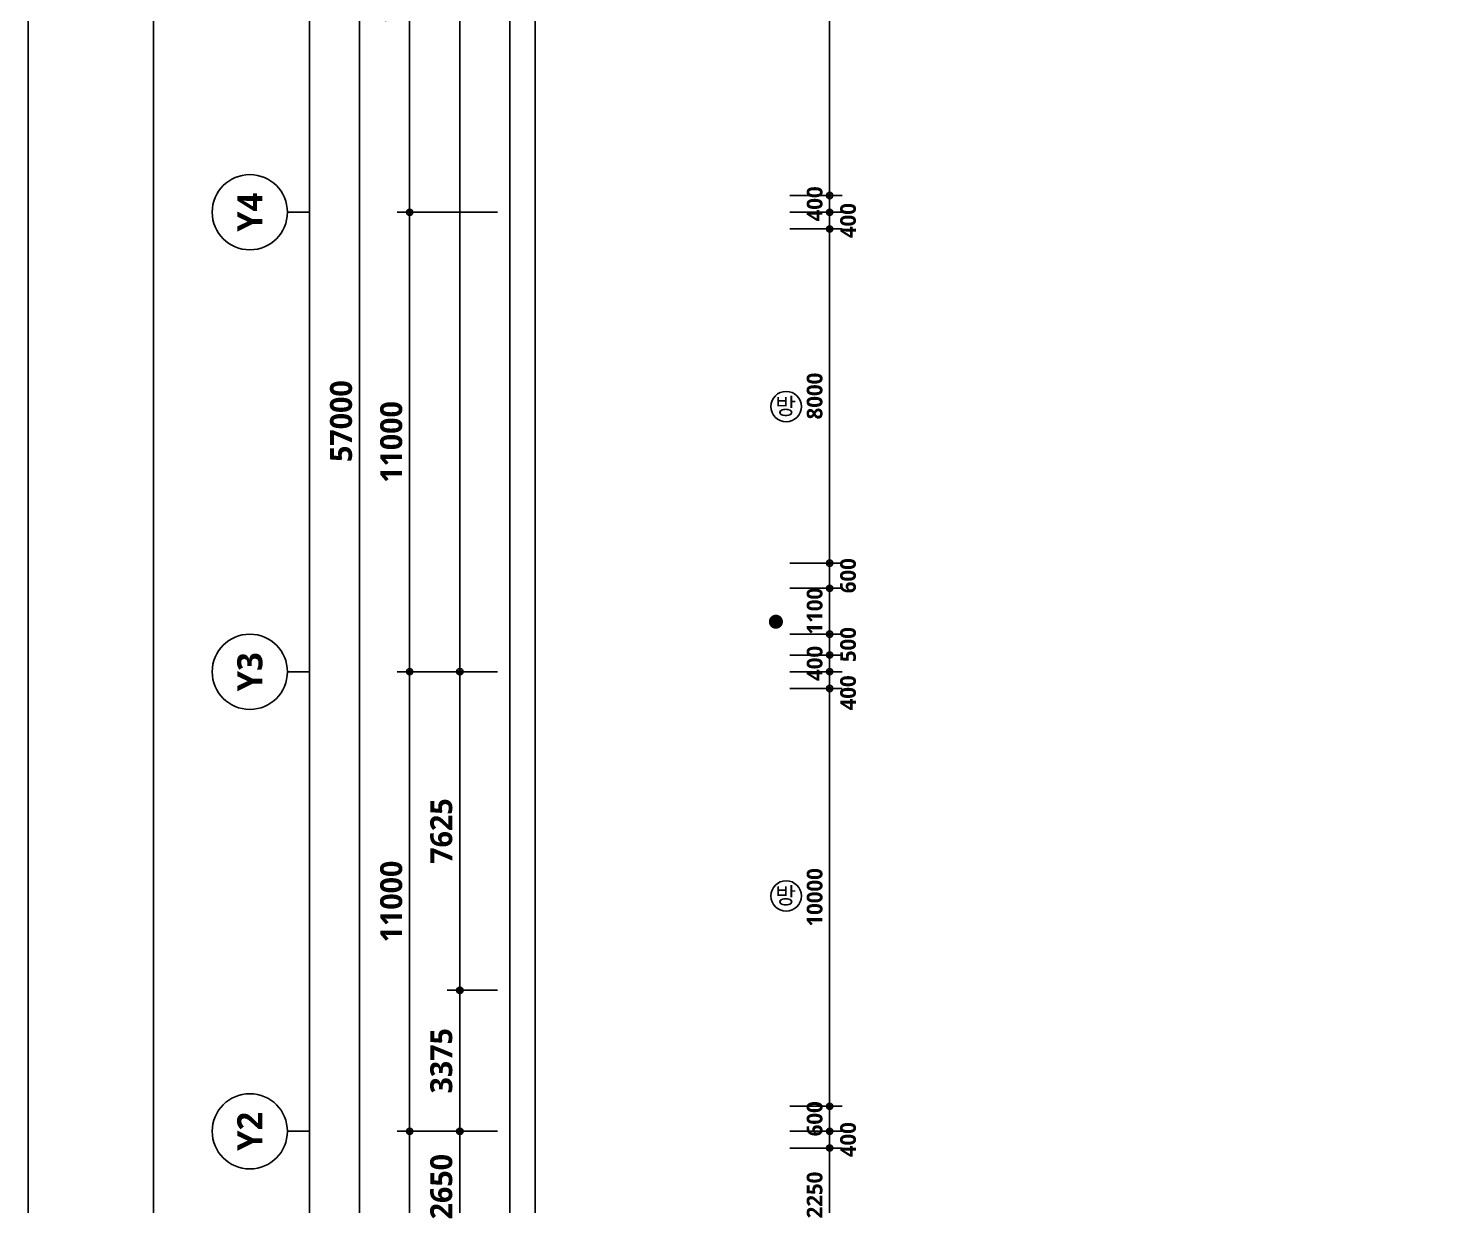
# Model space of a CAD drawing. Header units: millimetres. Extents: x -63924 to 190228206, y 0 to 456875599.
# Drawn here: x 89100 to 122789, y 673066 to 701257 of the extents above; entities that cross this region are included whole.
import ezdxf
from ezdxf.enums import TextEntityAlignment as Align

# ---------------------------------------------------------------- set-up
doc = ezdxf.new("R2010")
doc.units = ezdxf.units.MM
doc.header["$LTSCALE"] = 150
doc.header["$MEASUREMENT"] = 0
doc.header["$PDSIZE"] = -10
doc.layers.get('0').update_dxf_attribs({"linetype": 'CONTINUOUS'})
doc.layers.get('Defpoints').update_dxf_attribs({"color": 153, "linetype": 'CONTINUOUS'})
for name, color, linetype in [('A-ANNO-DIM', 4, 'CONTINUOUS'), ('A-ANNO-SYMB', 7, 'CONTINUOUS'), ('A-ANNO-TEXT1', 7, 'CONTINUOUS'), ('A-ANNO-TITL', 7, 'CONTINUOUS'), ('A-FLOR-MARK-ARCH', 1, 'CONTINUOUS'), ('A-ST-AXIS-BUB', 7, 'CONTINUOUS'), ('A-ST-AXIS-DIM', 7, 'CONTINUOUS')]:
    doc.layers.add(name, color=color, linetype=linetype)
for name, color, linetype, plot in [('Defpoint', 161, 'CONTINUOUS', False), ('G(그리드1)', 185, 'CONTINUOUS', False), ('G(그리드2)', 235, 'CONTINUOUS', False)]:
    doc.layers.add(name, color=color, linetype=linetype, plot=plot)
doc.styles.add('2020음성 1차', font='')
doc.styles.add('SH_대대리576', font='')
doc.styles.get('2020음성 1차').set_extended_font_data('NanumGothic', bold=True)
doc.styles.get('SH_대대리576').set_extended_font_data('NanumGothic', bold=True)
doc.dimstyles.new('SHP 300', dxfattribs={"dimscale": 150, "dimtxt": 3.5, "dimasz": 1, "dimexe": 2, "dimexo": 2, "dimgap": 1, "dimtad": 1, "dimdec": 0, "dimzin": 0, "dimdsep": 46, "dimtxsty": 'SH_대대리576', "dimblk": 'DIMDOT', "dimcen": 0.09, "dimclrt": 3, "dimadec": 0, "dimazin": 1, "dimtfac": 1, "dimtdec": 0, "dimtix": 1, "dimtmove": 2, "dimatfit": 0, "dimldrblk": 'DIMDOT', "dimfxl": 1, "dimtolj": 1, "dimtzin": 0, "dimarcsym": 0})
doc.dimstyles.new('SHP300내부', dxfattribs={"dimscale": 150, "dimtxt": 2.5, "dimasz": 1, "dimexe": 2, "dimexo": 2, "dimgap": 1, "dimtad": 1, "dimdec": 0, "dimzin": 0, "dimdsep": 46, "dimtxsty": 'SH_대대리576', "dimblk": 'DIMDOT', "dimcen": 0.09, "dimclrd": 256, "dimclre": 256, "dimclrt": 3, "dimadec": 0, "dimazin": 1, "dimtfac": 1, "dimtdec": 0, "dimtix": 1, "dimtmove": 2, "dimatfit": 0, "dimldrblk": 'DIMDOT', "dimfxl": 1, "dimtolj": 1, "dimtzin": 0, "dimlwd": -1, "dimlwe": -1, "dimarcsym": 0})

# ---------------------------------------------------------------- blocks, each defined once
blk = doc.blocks.new('A-ST-AXIS-BUB-1')
at = {"layer": 'A-ST-AXIS-BUB'}
blk.add_line((0, 350), (0, 0), dxfattribs=at)
blk.add_circle((0, 950), 600, dxfattribs=at)
blk = doc.blocks.new('DIMDOT')
at = {"color": 0}
blk.add_line((-2, 0), (2, 0), dxfattribs=at)
for radius in [0.5, 0.25]:
    blk.add_circle((0, 0), radius, dxfattribs=at)
blk = doc.blocks.new('*D130')
at = {"layer": 'A-ST-AXIS-DIM', "color": 0, "lineweight": -2, "transparency": 16777216}
for p, q in [((100330, 674850), (97930, 674850)), ((98230, 674700), (98230, 663500)), ((100330, 663350), (97930, 663350))]:
    blk.add_line(p, q, dxfattribs=at)
at = {"layer": 'Defpoints', "color": 0, "transparency": 16777216}
for p in [(100630, 674850), (98230, 663350), (100630, 663350)]:
    blk.add_point(p, dxfattribs=at)
at = {"layer": 'A-ST-AXIS-DIM', "color": 0, "linetype": 'ByBlock', "lineweight": -2, "transparency": 16777216, "xscale": 150, "yscale": 150, "zscale": 150}
for p, rotation in [((98230, 674850), 90), ((98230, 663350), 270)]:
    blk.add_blockref('DIMDOT', p, dxfattribs=dict(at, rotation=rotation))
at = {"layer": 'A-ST-AXIS-DIM', "color": 3, "transparency": 16777216, "insert": (97791, 669100), "char_height": 525, "attachment_point": 5, "rotation": 90, "style": 'SH_대대리576'}
blk.add_mtext('\\A1;11500', dxfattribs=at)
blk = doc.blocks.new('*D131')
at = {"layer": 'A-ST-AXIS-DIM', "color": 0, "lineweight": -2, "transparency": 16777216}
for p, q in [((100330, 685850), (97930, 685850)), ((98230, 675000), (98230, 685700)), ((100330, 674850), (97930, 674850))]:
    blk.add_line(p, q, dxfattribs=at)
at = {"layer": 'Defpoints', "color": 0, "transparency": 16777216}
for p in [(98230, 685850), (100630, 685850), (100630, 674850)]:
    blk.add_point(p, dxfattribs=at)
at = {"layer": 'A-ST-AXIS-DIM', "color": 0, "linetype": 'ByBlock', "lineweight": -2, "transparency": 16777216, "xscale": 150, "yscale": 150, "zscale": 150}
for p, rotation in [((98230, 685850), 90), ((98230, 674850), 270)]:
    blk.add_blockref('DIMDOT', p, dxfattribs=dict(at, rotation=rotation))
at = {"layer": 'A-ST-AXIS-DIM', "color": 3, "transparency": 16777216, "insert": (97792, 680350), "char_height": 525, "attachment_point": 5, "rotation": 90, "style": 'SH_대대리576'}
blk.add_mtext('\\A1;11000', dxfattribs=at)
blk = doc.blocks.new('*D132')
at = {"layer": 'A-ST-AXIS-DIM', "color": 0, "lineweight": -2, "transparency": 16777216}
for p, q in [((100330, 696850), (97930, 696850)), ((98230, 696700), (98230, 686000)), ((100330, 685850), (97930, 685850))]:
    blk.add_line(p, q, dxfattribs=at)
at = {"layer": 'Defpoints', "color": 0, "transparency": 16777216}
for p in [(100630, 696850), (98230, 685850), (100630, 685850)]:
    blk.add_point(p, dxfattribs=at)
at = {"layer": 'A-ST-AXIS-DIM', "color": 0, "linetype": 'ByBlock', "lineweight": -2, "transparency": 16777216, "xscale": 150, "yscale": 150, "zscale": 150}
for p, rotation in [((98230, 696850), 90), ((98230, 685850), 270)]:
    blk.add_blockref('DIMDOT', p, dxfattribs=dict(at, rotation=rotation))
at = {"layer": 'A-ST-AXIS-DIM', "color": 3, "transparency": 16777216, "insert": (97792, 691350), "char_height": 525, "attachment_point": 5, "rotation": 90, "style": 'SH_대대리576'}
blk.add_mtext('\\A1;11000', dxfattribs=at)
blk = doc.blocks.new('*D133')
at = {"layer": 'A-ST-AXIS-DIM', "color": 0, "lineweight": -2, "transparency": 16777216}
for p, q in [((100330, 707850), (97930, 707850)), ((98230, 697000), (98230, 707700)), ((100330, 696850), (97930, 696850))]:
    blk.add_line(p, q, dxfattribs=at)
at = {"layer": 'Defpoints', "color": 0, "transparency": 16777216}
for p in [(98230, 707850), (100630, 707850), (100630, 696850)]:
    blk.add_point(p, dxfattribs=at)
at = {"layer": 'A-ST-AXIS-DIM', "color": 0, "linetype": 'ByBlock', "lineweight": -2, "transparency": 16777216, "xscale": 150, "yscale": 150, "zscale": 150}
for p, rotation in [((98230, 707850), 90), ((98230, 696850), 270)]:
    blk.add_blockref('DIMDOT', p, dxfattribs=dict(at, rotation=rotation))
at = {"layer": 'A-ST-AXIS-DIM', "color": 3, "transparency": 16777216, "insert": (97792, 702350), "char_height": 525, "attachment_point": 5, "rotation": 90, "style": 'SH_대대리576'}
blk.add_mtext('\\A1;11000', dxfattribs=at)
blk = doc.blocks.new('*D135')
at = {"layer": 'A-ST-AXIS-DIM', "color": 0, "lineweight": -2, "transparency": 16777216}
for p, q in [((100330, 720350), (96730, 720350)), ((97030, 720200), (97030, 663500)), ((100330, 663350), (96730, 663350))]:
    blk.add_line(p, q, dxfattribs=at)
at = {"layer": 'Defpoints', "color": 0, "transparency": 16777216}
for p in [(100630, 720350), (97030, 663350), (100630, 663350)]:
    blk.add_point(p, dxfattribs=at)
at = {"layer": 'A-ST-AXIS-DIM', "color": 0, "linetype": 'ByBlock', "lineweight": -2, "transparency": 16777216, "xscale": 150, "yscale": 150, "zscale": 150}
for p, rotation in [((97030, 720350), 90), ((97030, 663350), 270)]:
    blk.add_blockref('DIMDOT', p, dxfattribs=dict(at, rotation=rotation))
at = {"layer": 'A-ST-AXIS-DIM', "color": 3, "transparency": 16777216, "insert": (96591, 691850), "char_height": 525, "attachment_point": 5, "rotation": 90, "style": 'SH_대대리576'}
blk.add_mtext('\\A1;57000', dxfattribs=at)
blk = doc.blocks.new('*D1436')
at = {"layer": 'A-ST-AXIS-DIM', "color": 0, "lineweight": -2, "transparency": 16777216}
for p, q in [((100330, 674850), (99130, 674850)), ((99430, 672350), (99430, 674700)), ((100330, 672200), (99130, 672200))]:
    blk.add_line(p, q, dxfattribs=at)
at = {"layer": 'Defpoints', "color": 0, "transparency": 16777216}
for p in [(99430, 674850), (100630, 674850), (100630, 672200)]:
    blk.add_point(p, dxfattribs=at)
at = {"layer": 'A-ST-AXIS-DIM', "color": 0, "linetype": 'ByBlock', "lineweight": -2, "transparency": 16777216, "xscale": 150, "yscale": 150, "zscale": 150}
for p, rotation in [((99430, 674850), 90), ((99430, 672200), 270)]:
    blk.add_blockref('DIMDOT', p, dxfattribs=dict(at, rotation=rotation))
at = {"layer": 'A-ST-AXIS-DIM', "color": 3, "transparency": 16777216, "insert": (98990, 673525), "char_height": 525, "attachment_point": 5, "rotation": 90, "style": 'SH_대대리576'}
blk.add_mtext('\\A1;2650', dxfattribs=at)
blk = doc.blocks.new('*D1440')
at = {"layer": 'A-ANNO-DIM', "transparency": 16777216}
for p, q in [((107330, 674450), (108580, 674450)), ((108280, 672350), (108280, 674300)), ((107330, 672200), (108580, 672200))]:
    blk.add_line(p, q, dxfattribs=at)
at = {"layer": 'Defpoints', "color": 0, "transparency": 16777216}
for p in [(107030, 674450), (108280, 674450), (107030, 672200)]:
    blk.add_point(p, dxfattribs=at)
at = {"layer": 'A-ANNO-DIM', "linetype": 'ByBlock', "transparency": 16777216, "xscale": 150, "yscale": 150, "zscale": 150}
for p, rotation in [((108280, 674450), 90), ((108280, 672200), 270)]:
    blk.add_blockref('DIMDOT', p, dxfattribs=dict(at, rotation=rotation))
at = {"layer": 'A-ANNO-DIM', "color": 3, "transparency": 16777216, "insert": (107923, 673325), "char_height": 375, "attachment_point": 5, "rotation": 90, "style": 'SH_대대리576'}
blk.add_mtext('\\A1;2250', dxfattribs=at)
blk = doc.blocks.new('*D1480')
at = {"layer": 'A-ST-AXIS-DIM', "color": 0, "lineweight": -2, "transparency": 16777216}
for p, q in [((100330, 678225), (99130, 678225)), ((99430, 675000), (99430, 678075)), ((100330, 674850), (99130, 674850))]:
    blk.add_line(p, q, dxfattribs=at)
at = {"layer": 'Defpoints', "color": 0, "transparency": 16777216}
for p in [(99430, 678225), (100630, 678225), (100630, 674850)]:
    blk.add_point(p, dxfattribs=at)
at = {"layer": 'A-ST-AXIS-DIM', "color": 0, "linetype": 'ByBlock', "lineweight": -2, "transparency": 16777216, "xscale": 150, "yscale": 150, "zscale": 150}
for p, rotation in [((99430, 678225), 90), ((99430, 674850), 270)]:
    blk.add_blockref('DIMDOT', p, dxfattribs=dict(at, rotation=rotation))
at = {"layer": 'A-ST-AXIS-DIM', "color": 3, "transparency": 16777216, "insert": (98990, 676537), "char_height": 525, "attachment_point": 5, "rotation": 90, "style": 'SH_대대리576'}
blk.add_mtext('\\A1;3375', dxfattribs=at)
blk = doc.blocks.new('*D1481')
at = {"layer": 'A-ST-AXIS-DIM', "color": 0, "lineweight": -2, "transparency": 16777216}
for p, q in [((100330, 685850), (99130, 685850)), ((99430, 685700), (99430, 678375)), ((100330, 678225), (99130, 678225))]:
    blk.add_line(p, q, dxfattribs=at)
at = {"layer": 'Defpoints', "color": 0, "transparency": 16777216}
for p in [(100630, 685850), (99430, 678225), (100630, 678225)]:
    blk.add_point(p, dxfattribs=at)
at = {"layer": 'A-ST-AXIS-DIM', "color": 0, "linetype": 'ByBlock', "lineweight": -2, "transparency": 16777216, "xscale": 150, "yscale": 150, "zscale": 150}
for p, rotation in [((99430, 685850), 90), ((99430, 678225), 270)]:
    blk.add_blockref('DIMDOT', p, dxfattribs=dict(at, rotation=rotation))
at = {"layer": 'A-ST-AXIS-DIM', "color": 3, "transparency": 16777216, "insert": (98990, 682037), "char_height": 525, "attachment_point": 5, "rotation": 90, "style": 'SH_대대리576'}
blk.add_mtext('\\A1;7625', dxfattribs=at)
blk = doc.blocks.new('방화스크린 TEXT100')
at = {"layer": 'A-ANNO-SYMB'}
blk.add_circle((0, 0), 243, dxfattribs=at)
at = {"layer": 'A-ANNO-TITL', "style": '2020음성 1차'}
blk.add_text('방', height=267, dxfattribs=at).set_placement((-7, 7), align=Align.MIDDLE_CENTER)
blk = doc.blocks.new('*D2239')
at = {"layer": 'A-ANNO-DIM', "transparency": 16777216}
for p, q in [((108280, 675000), (108280, 675150)), ((107330, 674850), (108580, 674850)), ((108280, 674850), (108280, 674450)), ((107330, 674450), (108580, 674450)), ((108280, 674300), (108280, 674150))]:
    blk.add_line(p, q, dxfattribs=at)
at = {"layer": 'Defpoints', "color": 0, "transparency": 16777216}
for p in [(107030, 674850), (107030, 674450), (108280, 674450)]:
    blk.add_point(p, dxfattribs=at)
at = {"layer": 'A-ANNO-DIM', "linetype": 'ByBlock', "transparency": 16777216, "xscale": 150, "yscale": 150, "zscale": 150}
for p, rotation in [((108280, 674850), 270), ((108280, 674450), 90)]:
    blk.add_blockref('DIMDOT', p, dxfattribs=dict(at, rotation=rotation))
at = {"layer": 'A-ANNO-DIM', "color": 3, "transparency": 16777216, "insert": (108724, 674650), "char_height": 375, "attachment_point": 5, "rotation": 90, "style": 'SH_대대리576'}
blk.add_mtext('\\A1;400', dxfattribs=at)
blk = doc.blocks.new('*D2240')
at = {"layer": 'A-ANNO-DIM', "transparency": 16777216}
for p, q in [((108280, 675600), (108280, 675750)), ((107330, 675450), (108580, 675450)), ((108280, 674850), (108280, 675450)), ((107330, 674850), (108580, 674850)), ((108280, 674700), (108280, 674550))]:
    blk.add_line(p, q, dxfattribs=at)
at = {"layer": 'Defpoints', "color": 0, "transparency": 16777216}
for p in [(107030, 675450), (108280, 675450), (107030, 674850)]:
    blk.add_point(p, dxfattribs=at)
at = {"layer": 'A-ANNO-DIM', "linetype": 'ByBlock', "transparency": 16777216, "xscale": 150, "yscale": 150, "zscale": 150}
for p, rotation in [((108280, 675450), 270), ((108280, 674850), 90)]:
    blk.add_blockref('DIMDOT', p, dxfattribs=dict(at, rotation=rotation))
at = {"layer": 'A-ANNO-DIM', "color": 3, "transparency": 16777216, "insert": (107923, 675150), "char_height": 375, "attachment_point": 5, "rotation": 90, "style": 'SH_대대리576'}
blk.add_mtext('\\A1;600', dxfattribs=at)
blk = doc.blocks.new('*D2241')
at = {"layer": 'A-ANNO-DIM', "transparency": 16777216}
for p, q in [((107330, 685450), (108580, 685450)), ((108280, 685300), (108280, 675600)), ((107330, 675450), (108580, 675450))]:
    blk.add_line(p, q, dxfattribs=at)
at = {"layer": 'Defpoints', "color": 0, "transparency": 16777216}
for p in [(107030, 685450), (107030, 675450), (108280, 675450)]:
    blk.add_point(p, dxfattribs=at)
at = {"layer": 'A-ANNO-DIM', "linetype": 'ByBlock', "transparency": 16777216, "xscale": 150, "yscale": 150, "zscale": 150}
for p, rotation in [((108280, 685450), 90), ((108280, 675450), 270)]:
    blk.add_blockref('DIMDOT', p, dxfattribs=dict(at, rotation=rotation))
at = {"layer": 'A-ANNO-DIM', "color": 3, "transparency": 16777216, "insert": (107924, 680450), "char_height": 375, "attachment_point": 5, "rotation": 90, "style": 'SH_대대리576'}
blk.add_mtext('\\A1;10000', dxfattribs=at)
blk = doc.blocks.new('*D2242')
at = {"layer": 'A-ANNO-DIM', "transparency": 16777216}
for p, q in [((108280, 686000), (108280, 686150)), ((107330, 685850), (108580, 685850)), ((108280, 685450), (108280, 685850)), ((107330, 685450), (108580, 685450)), ((108280, 685300), (108280, 685150))]:
    blk.add_line(p, q, dxfattribs=at)
at = {"layer": 'Defpoints', "color": 0, "transparency": 16777216}
for p in [(107030, 685850), (108280, 685850), (107030, 685450)]:
    blk.add_point(p, dxfattribs=at)
at = {"layer": 'A-ANNO-DIM', "linetype": 'ByBlock', "transparency": 16777216, "xscale": 150, "yscale": 150, "zscale": 150}
for p, rotation in [((108280, 685850), 270), ((108280, 685450), 90)]:
    blk.add_blockref('DIMDOT', p, dxfattribs=dict(at, rotation=rotation))
at = {"layer": 'A-ANNO-DIM', "color": 3, "transparency": 16777216, "insert": (108724, 685345), "char_height": 375, "attachment_point": 5, "rotation": 90, "style": 'SH_대대리576'}
blk.add_mtext('\\A1;400', dxfattribs=at)
blk = doc.blocks.new('*D2243')
at = {"layer": 'A-ANNO-DIM', "transparency": 16777216}
for p, q in [((107330, 686250), (108580, 686250)), ((108280, 686400), (108280, 686550)), ((108280, 686250), (108280, 685850)), ((107330, 685850), (108580, 685850)), ((108280, 685700), (108280, 685550))]:
    blk.add_line(p, q, dxfattribs=at)
at = {"layer": 'Defpoints', "color": 0, "transparency": 16777216}
for p in [(107030, 686250), (107030, 685850), (108280, 685850)]:
    blk.add_point(p, dxfattribs=at)
at = {"layer": 'A-ANNO-DIM', "linetype": 'ByBlock', "transparency": 16777216, "xscale": 150, "yscale": 150, "zscale": 150}
for p, rotation in [((108280, 686250), 270), ((108280, 685850), 90)]:
    blk.add_blockref('DIMDOT', p, dxfattribs=dict(at, rotation=rotation))
at = {"layer": 'A-ANNO-DIM', "color": 3, "transparency": 16777216, "insert": (107924, 686050), "char_height": 375, "attachment_point": 5, "rotation": 90, "style": 'SH_대대리576'}
blk.add_mtext('\\A1;400', dxfattribs=at)
blk = doc.blocks.new('*D2244')
at = {"layer": 'A-ANNO-DIM', "transparency": 16777216}
for p, q in [((108280, 686900), (108280, 687050)), ((107330, 686750), (108580, 686750)), ((108280, 686250), (108280, 686750)), ((107330, 686250), (108580, 686250)), ((108280, 686100), (108280, 685950))]:
    blk.add_line(p, q, dxfattribs=at)
at = {"layer": 'Defpoints', "color": 0, "transparency": 16777216}
for p in [(107030, 686750), (108280, 686750), (107030, 686250)]:
    blk.add_point(p, dxfattribs=at)
at = {"layer": 'A-ANNO-DIM', "linetype": 'ByBlock', "transparency": 16777216, "xscale": 150, "yscale": 150, "zscale": 150}
for p, rotation in [((108280, 686750), 270), ((108280, 686250), 90)]:
    blk.add_blockref('DIMDOT', p, dxfattribs=dict(at, rotation=rotation))
at = {"layer": 'A-ANNO-DIM', "color": 3, "transparency": 16777216, "insert": (108724, 686500), "char_height": 375, "attachment_point": 5, "rotation": 90, "style": 'SH_대대리576'}
blk.add_mtext('\\A1;500', dxfattribs=at)
blk = doc.blocks.new('*D2245')
at = {"layer": 'A-ANNO-DIM', "transparency": 16777216}
for p, q in [((108280, 688000), (108280, 688150)), ((107330, 687850), (108580, 687850)), ((108280, 687850), (108280, 686750)), ((107330, 686750), (108580, 686750)), ((108280, 686600), (108280, 686450))]:
    blk.add_line(p, q, dxfattribs=at)
at = {"layer": 'Defpoints', "color": 0, "transparency": 16777216}
for p in [(107030, 687850), (107030, 686750), (108280, 686750)]:
    blk.add_point(p, dxfattribs=at)
at = {"layer": 'A-ANNO-DIM', "linetype": 'ByBlock', "transparency": 16777216, "xscale": 150, "yscale": 150, "zscale": 150}
for p, rotation in [((108280, 687850), 270), ((108280, 686750), 90)]:
    blk.add_blockref('DIMDOT', p, dxfattribs=dict(at, rotation=rotation))
at = {"layer": 'A-ANNO-DIM', "color": 3, "transparency": 16777216, "insert": (107924, 687300), "char_height": 375, "attachment_point": 5, "rotation": 90, "style": 'SH_대대리576'}
blk.add_mtext('\\A1;1100', dxfattribs=at)
blk = doc.blocks.new('*D2246')
at = {"layer": 'A-ANNO-DIM', "transparency": 16777216}
for p, q in [((107330, 688450), (108580, 688450)), ((108280, 688000), (108280, 688300)), ((107330, 687850), (108580, 687850))]:
    blk.add_line(p, q, dxfattribs=at)
at = {"layer": 'Defpoints', "color": 0, "transparency": 16777216}
for p in [(107030, 688450), (108280, 688450), (107030, 687850)]:
    blk.add_point(p, dxfattribs=at)
at = {"layer": 'A-ANNO-DIM', "linetype": 'ByBlock', "transparency": 16777216, "xscale": 150, "yscale": 150, "zscale": 150}
for p, rotation in [((108280, 688450), 90), ((108280, 687850), 270)]:
    blk.add_blockref('DIMDOT', p, dxfattribs=dict(at, rotation=rotation))
at = {"layer": 'A-ANNO-DIM', "color": 3, "transparency": 16777216, "insert": (108723, 688150), "char_height": 375, "attachment_point": 5, "rotation": 90, "style": 'SH_대대리576'}
blk.add_mtext('\\A1;600', dxfattribs=at)
blk = doc.blocks.new('*D2247')
at = {"layer": 'A-ANNO-DIM', "transparency": 16777216}
for p, q in [((107330, 696450), (108580, 696450)), ((108280, 696300), (108280, 688600)), ((107330, 688450), (108580, 688450))]:
    blk.add_line(p, q, dxfattribs=at)
at = {"layer": 'Defpoints', "color": 0, "transparency": 16777216}
for p in [(107030, 696450), (107030, 688450), (108280, 688450)]:
    blk.add_point(p, dxfattribs=at)
at = {"layer": 'A-ANNO-DIM', "linetype": 'ByBlock', "transparency": 16777216, "xscale": 150, "yscale": 150, "zscale": 150}
for p, rotation in [((108280, 696450), 90), ((108280, 688450), 270)]:
    blk.add_blockref('DIMDOT', p, dxfattribs=dict(at, rotation=rotation))
at = {"layer": 'A-ANNO-DIM', "color": 3, "transparency": 16777216, "insert": (107923, 692450), "char_height": 375, "attachment_point": 5, "rotation": 90, "style": 'SH_대대리576'}
blk.add_mtext('\\A1;8000', dxfattribs=at)
blk = doc.blocks.new('*D2248')
at = {"layer": 'A-ANNO-DIM', "transparency": 16777216}
for p, q in [((108280, 697000), (108280, 697150)), ((107330, 696850), (108580, 696850)), ((108280, 696450), (108280, 696850)), ((107330, 696450), (108580, 696450)), ((108280, 696300), (108280, 696150))]:
    blk.add_line(p, q, dxfattribs=at)
at = {"layer": 'Defpoints', "color": 0, "transparency": 16777216}
for p in [(107030, 696850), (108280, 696850), (107030, 696450)]:
    blk.add_point(p, dxfattribs=at)
at = {"layer": 'A-ANNO-DIM', "linetype": 'ByBlock', "transparency": 16777216, "xscale": 150, "yscale": 150, "zscale": 150}
for p, rotation in [((108280, 696850), 270), ((108280, 696450), 90)]:
    blk.add_blockref('DIMDOT', p, dxfattribs=dict(at, rotation=rotation))
at = {"layer": 'A-ANNO-DIM', "color": 3, "transparency": 16777216, "insert": (108724, 696650), "char_height": 375, "attachment_point": 5, "rotation": 90, "style": 'SH_대대리576'}
blk.add_mtext('\\A1;400', dxfattribs=at)
blk = doc.blocks.new('*D2249')
at = {"layer": 'A-ANNO-DIM', "transparency": 16777216}
for p, q in [((108280, 697400), (108280, 697550)), ((107330, 697250), (108580, 697250)), ((108280, 697250), (108280, 696850)), ((107330, 696850), (108580, 696850)), ((108280, 696700), (108280, 696550))]:
    blk.add_line(p, q, dxfattribs=at)
at = {"layer": 'Defpoints', "color": 0, "transparency": 16777216}
for p in [(107030, 697250), (107030, 696850), (108280, 696850)]:
    blk.add_point(p, dxfattribs=at)
at = {"layer": 'A-ANNO-DIM', "linetype": 'ByBlock', "transparency": 16777216, "xscale": 150, "yscale": 150, "zscale": 150}
for p, rotation in [((108280, 697250), 270), ((108280, 696850), 90)]:
    blk.add_blockref('DIMDOT', p, dxfattribs=dict(at, rotation=rotation))
at = {"layer": 'A-ANNO-DIM', "color": 3, "transparency": 16777216, "insert": (107924, 697050), "char_height": 375, "attachment_point": 5, "rotation": 90, "style": 'SH_대대리576'}
blk.add_mtext('\\A1;400', dxfattribs=at)
blk = doc.blocks.new('*D2250')
at = {"layer": 'A-ANNO-DIM', "transparency": 16777216}
for p, q in [((107330, 707450), (108580, 707450)), ((108280, 697400), (108280, 707300)), ((107330, 697250), (108580, 697250))]:
    blk.add_line(p, q, dxfattribs=at)
at = {"layer": 'Defpoints', "color": 0, "transparency": 16777216}
for p in [(107030, 707450), (108280, 707450), (107030, 697250)]:
    blk.add_point(p, dxfattribs=at)
at = {"layer": 'A-ANNO-DIM', "linetype": 'ByBlock', "transparency": 16777216, "xscale": 150, "yscale": 150, "zscale": 150}
for p, rotation in [((108280, 707450), 90), ((108280, 697250), 270)]:
    blk.add_blockref('DIMDOT', p, dxfattribs=dict(at, rotation=rotation))
at = {"layer": 'A-ANNO-DIM', "color": 3, "transparency": 16777216, "insert": (107924, 702350), "char_height": 375, "attachment_point": 5, "rotation": 90, "style": 'SH_대대리576'}
blk.add_mtext('\\A1;10200', dxfattribs=at)

msp = doc.modelspace()

# ---------------------------------------------------------------- linework, layer by layer
at = {"layer": 'A-FLOR-MARK-ARCH', "const_width": 168.8}
msp.add_lwpolyline([(106910.6, 687048.2, 1), (107079.4, 687048.2, 1)], format="xyb", close=True, dxfattribs=at)
at = {"layer": 'Defpoint'}
for points in [[(89100, 630000), (178200, 630000), (178200, 756000), (89100, 756000)], [(92100, 753000), (175200, 753000), (175200, 646500), (92100, 646500)]]:
    msp.add_lwpolyline(points, close=True, dxfattribs=at)
at = {"layer": 'G(그리드1)'}
for points in [[(174030, 648550), (95830, 648550), (95830, 749950), (174030, 749950)], [(172830, 650750), (97030, 650750), (97030, 748750), (172830, 748750)], [(171630, 651950), (98230, 651950), (98230, 747550), (171630, 747550)], [(170430, 653150), (99430, 653150), (99430, 746350), (170430, 746350)], [(169230, 656150), (100630, 656150), (100630, 743350), (169230, 743350)]]:
    msp.add_lwpolyline(points, close=True, dxfattribs=at)
at = {"layer": 'G(그리드2)'}
msp.add_lwpolyline([(168630, 656750), (101230, 656750), (101230, 742750), (168630, 742750)], close=True, dxfattribs=at)

# ---------------------------------------------------------------- block references
at = {"xscale": 1.5, "yscale": 1.5, "zscale": 1.5}
for p in [(107240, 692197.9), (107240, 680483.6)]:
    msp.add_blockref('방화스크린 TEXT100', p, dxfattribs=at)
at = {"layer": 'A-ST-AXIS-BUB', "xscale": 1.5, "yscale": 1.5, "zscale": 1.5, "rotation": 90}
for p in [(95830, 696850), (95830, 685850), (95830, 674850)]:
    msp.add_blockref('A-ST-AXIS-BUB-1', p, dxfattribs=at)

# ---------------------------------------------------------------- texts
at = {"layer": 'A-ANNO-TEXT1', "style": 'SH_대대리576'}
for s, p in [('Y4', (94405, 696850)), ('Y3', (94405, 685850)), ('Y2', (94405, 674850))]:
    msp.add_text(s, height=600, rotation=90, dxfattribs=at).set_placement(p, align=Align.MIDDLE_CENTER)

# ---------------------------------------------------------------- dimensions: what is measured, and where the dimension line sits
at = {"layer": 'A-ANNO-DIM'}
for base, p1, p2, angle, picture, middle in [((108280, 707450), (107030, 697250), (107030, 707450), 270, '*D2250', (107923.9, 702350)), ((108280, 696850), (107030, 697250), (107030, 696850), 90, '*D2249', (107924.4, 697050)), ((108280, 688450), (107030, 696450), (107030, 688450), 90, '*D2247', (107923.1, 692450)), ((108280, 686750), (107030, 687850), (107030, 686750), 90, '*D2245', (107924.4, 687300)), ((108280, 685850), (107030, 686250), (107030, 685850), 90, '*D2243', (107924.4, 686050)), ((108280, 675450), (107030, 685450), (107030, 675450), 90, '*D2241', (107924.4, 680450)), ((108280, 675450), (107030, 674850), (107030, 675450), 270, '*D2240', (107923.1, 675150)), ((108280, 674450), (107030, 672200), (107030, 674450), 270, '*D1440', (107923.3, 673325))]:
    dim = msp.add_linear_dim(base=base, p1=p1, p2=p2, angle=angle, dimstyle='SHP300내부', dxfattribs=at)
    dim.commit()
    dim.dimension.update_dxf_attribs({"geometry": picture, "text_midpoint": middle})
for base, p1, p2, angle, picture, middle in [((108280, 696850), (107030, 696450), (107030, 696850), 270, '*D2248', (108724.4, 696650)), ((108280, 688450), (107030, 687850), (107030, 688450), 270, '*D2246', (108723.1, 688150)), ((108280, 686750), (107030, 686250), (107030, 686750), 270, '*D2244', (108723.9, 686500)), ((108280, 685850), (107030, 685450), (107030, 685850), 270, '*D2242', (108724.4, 685344.9)), ((108280, 674450), (107030, 674850), (107030, 674450), 90, '*D2239', (108724.4, 674650))]:
    dim = msp.add_linear_dim(base=base, p1=p1, p2=p2, angle=angle, dimstyle='SHP300내부', dxfattribs=at)
    dim.commit()
    dim.dimension.update_dxf_attribs({"geometry": picture, "text_midpoint": middle, "dimtype": 160})
at = {"layer": 'A-ST-AXIS-DIM'}
for base, p1, p2, angle, picture, middle in [((97030, 663350), (100630, 720350), (100630, 663350), 90, '*D135', (96591.4, 691850)), ((98230, 707850), (100630, 696850), (100630, 707850), 270, '*D133', (97792.1, 702350)), ((98230, 685850), (100630, 696850), (100630, 685850), 90, '*D132', (97792.1, 691350)), ((98230, 685850), (100630, 674850), (100630, 685850), 270, '*D131', (97792.1, 680350)), ((99430, 678225), (100630, 685850), (100630, 678225), 90, '*D1481', (98990.3, 682037.5)), ((99430, 678225), (100630, 674850), (100630, 678225), 270, '*D1480', (98990.3, 676537.5)), ((98230, 663350), (100630, 674850), (100630, 663350), 90, '*D130', (97791.4, 669100)), ((99430, 674850), (100630, 672200), (100630, 674850), 270, '*D1436', (98990.3, 673525))]:
    dim = msp.add_linear_dim(base=base, p1=p1, p2=p2, angle=angle, dimstyle='SHP 300', override={"dimtxsty": 'SH_대대리576', "dimldrblk": 'DIMDOT'}, dxfattribs=at)
    dim.commit()
    dim.dimension.update_dxf_attribs({"geometry": picture, "text_midpoint": middle})

doc.saveas('drawing.dxf')
